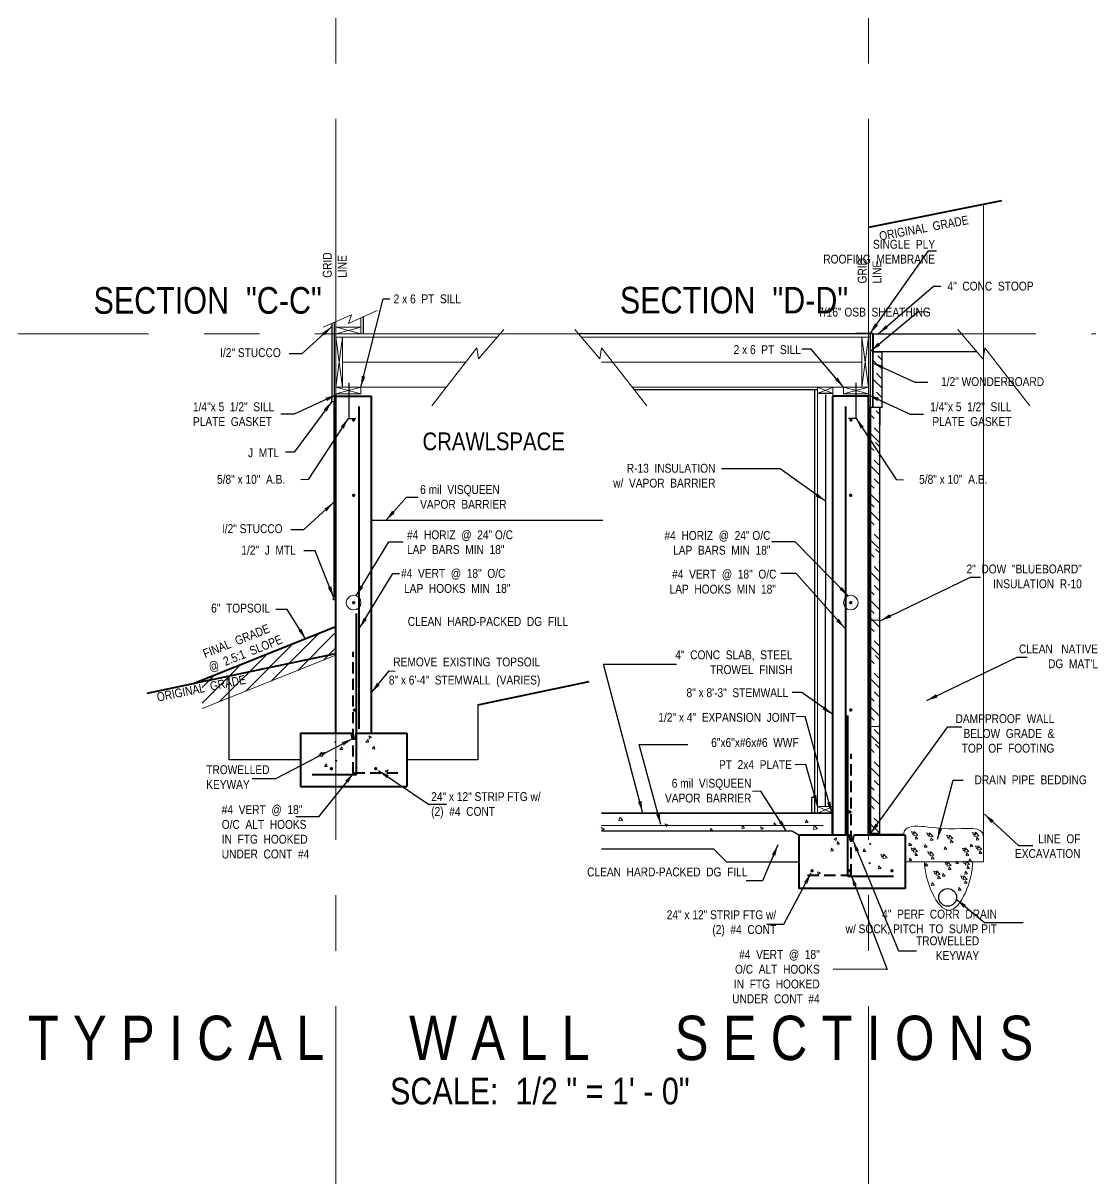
# Model space of a CAD drawing. Header units: inches. Extents: x 2775 to 28360, y 1488 to 9823.
# Drawn here: x 11702.7 to 11943.4, y 1911.3 to 2171.8 of the extents above; entities that cross this region are included whole.
import ezdxf

# ---------------------------------------------------------------- set-up
doc = ezdxf.new("R2010")
doc.units = ezdxf.units.IN
doc.header["$LTSCALE"] = 0.5
doc.header["$MEASUREMENT"] = 0
doc.linetypes.add('CENTER', pattern=[2, 1.25, -0.25, 0.25, -0.25])
doc.linetypes.add('DASHED', pattern=[0.75, 0.5, -0.25])
for name, color, linetype, lineweight in [('CONCRETE', 7, 'CONTINUOUS', 30), ('FOUNDATION', 7, 'CONTINUOUS', 40), ('FOUNDATION TEXT', 7, 'CONTINUOUS', 9), ('LAYOUT', 6, 'CONTINUOUS', 9)]:
    doc.layers.add(name, color=color, linetype=linetype, lineweight=lineweight)
doc.layers.add('FINFRAMING', color=4, linetype='CONTINUOUS')
doc.layers.add('INSULATION', color=30, linetype='CONTINUOUS')
doc.styles.add('ARCHENT', font='technical.ttf', dxfattribs={"height": 2})
doc.linetypes.add('BATTING', pattern='A,0.0001,-0.1,[134,ltypeshp.shx,S=0.1,R=0,X=-0.1,Y=0],-0.2,[134,ltypeshp.shx,S=0.1,R=180,X=0.1,Y=0],-0.1', length=0.4001)
doc.dimstyles.new('ARCHENTLTD', dxfattribs={"dimtxt": 12, "dimasz": 6, "dimexe": 9, "dimexo": 3, "dimgap": 1, "dimtad": 0, "dimdec": 4, "dimzin": 1, "dimdsep": 46, "dimlunit": 4, "dimtxsty": 'ARCHENT', "dimcen": 6, "dimaunit": 1, "dimadec": 5, "dimazin": 0, "dimtfac": 1, "dimtdec": 4, "dimtofl": 0, "dimtmove": 0, "dimatfit": 3, "dimfxl": 1, "dimfrac": 2, "dimtolj": 1, "dimtzin": 0, "dimarcsym": 0})

msp = doc.modelspace()

# ---------------------------------------------------------------- hatches: boundary and pattern name
at = {"layer": 'FOUNDATION', "lineweight": 9, "ltscale": 1.5}
h = msp.add_hatch(dxfattribs=at)
h.set_pattern_fill('ANSI31', color=3, scale=20, style=0)
h.set_pattern_definition([(45, (239.8236, 32.9975), (-1.76776695, 1.76776695), [])])
h.paths.add_polyline_path([(11773.03465, 2029.3321), (11773.03465, 2035.79429), (11743.03465, 2023.79429), (11743.03465, 2017.3321)])

# ---------------------------------------------------------------- linework, layer by layer
at = {"layer": 'CONCRETE', "color": 7, "linetype": 'Continuous', "lineweight": 20}
for p, q in [((11919.18515, 2130.99154), (11919.18515, 1982.7965)), ((11895.78069, 1989.2965), (11895.78069, 2009.2965))]:
    msp.add_line(p, q, dxfattribs=at)
at = {"layer": 'CONCRETE', "color": 7, "lineweight": 9, "ltscale": 0.25}
for p, q in [((11770.32839, 2103.31399), (11776.72552, 2106.06373)), ((11776.05603, 2104.13144), (11782.52774, 2107.10415)), ((11776.72552, 2106.06373), (11776.05603, 2104.13144)), ((11773.21116, 2101.79677), (11778.80693, 2103.31006)), ((11773.32179, 2103.3078), (11778.80693, 2101.79838)), ((11805.33491, 2096.1504), (11811.0111, 2102.79899)), ((11832.69491, 2096.1504), (11827.01871, 2102.79899)), ((11919.04771, 2096.13184), (11913.37152, 2102.78043)), ((11794.78972, 2085.59008), (11804.94343, 2098.69253)), ((11804.94343, 2098.69253), (11805.33491, 2096.1504)), ((11833.08638, 2098.69253), (11832.69491, 2096.1504)), ((11843.24009, 2085.59008), (11833.08638, 2098.69253)), ((11919.43919, 2098.67397), (11919.04771, 2096.13184)), ((11929.5929, 2085.57152), (11919.43919, 2098.67397)), ((11773.21109, 2088.29677), (11778.80686, 2089.81006)), ((11773.21109, 2089.8078), (11778.80686, 2088.29838)), ((11893.21116, 2088.29677), (11887.61539, 2089.81006)), ((11893.21116, 2089.8078), (11887.61539, 2088.29838))]:
    msp.add_line(p, q, dxfattribs=at)
at = {"layer": 'CONCRETE', "color": 7, "lineweight": 20, "ltscale": 0.25}
for p, q in [((11778.80334, 2101.79838), (11778.80686, 2105.39501)), ((11773.21109, 2088.04677), (11773.21109, 2104.55309)), ((11774.68045, 2089.80821), (11774.71131, 2101.0472)), ((11891.7418, 2089.80821), (11891.71095, 2101.0472)), ((11893.21116, 2088.04677), (11893.21116, 2101.04689)), ((11778.80686, 2088.29838), (11778.80686, 2089.80938)), ((11887.61539, 2088.29838), (11887.61539, 2089.80938))]:
    msp.add_line(p, q, dxfattribs=at)
at = {"layer": 'CONCRETE', "color": 7, "lineweight": 30, "ltscale": 0.25}
msp.add_line((11779.43186, 2101.79856), (11779.43186, 2105.68209), dxfattribs=at)
at = {"layer": 'CONCRETE', "color": 7, "linetype": 'Continuous', "lineweight": 30, "ltscale": 0.25}
for p, q in [((11772.27416, 2104.19791), (11772.27416, 2087.18714)), ((11772.71109, 2086.56214), (11772.71109, 2042.2914))]:
    msp.add_line(p, q, dxfattribs=at)
at = {"layer": 'CONCRETE', "color": 7, "linetype": 'Continuous', "ltscale": 1.5}
for p, q in [((11772.77416, 2104.41283), (11772.77416, 2086.56214)), ((11893.64809, 2101.79691), (11893.64809, 2085.2965)), ((11894.14809, 2101.79677), (11894.14809, 2085.2965)), ((11894.27309, 2101.85927), (11894.27309, 2097.73454)), ((11885.23702, 2088.33642), (11881.75861, 2088.33642))]:
    msp.add_line(p, q, dxfattribs=at)
at = {"layer": 'CONCRETE', "color": 7, "linetype": 'Continuous', "lineweight": 20, "ltscale": 0.125}
for p, q in [((11773.32179, 2103.3078), (11778.80693, 2103.30938)), ((11773.21109, 2089.8078), (11798.06367, 2089.81482)), ((11893.21116, 2089.8078), (11839.95993, 2089.82283)), ((11881.75861, 1995.25644), (11881.75861, 2089.81103)), ((11773.21109, 2086.56214), (11772.27416, 2086.56214)), ((11881.75861, 1993.7965), (11881.75861, 1995.25644)), ((11884.9371, 1993.7965), (11884.9371, 1988.7965)), ((11882.9807, 1990.98038), (11833.08638, 1990.98038))]:
    msp.add_line(p, q, dxfattribs=at)
at = {"layer": 'CONCRETE', "lineweight": 9, "ltscale": 1.5}
for p, q in [((11774.71131, 2101.0472), (11773.21109, 2089.8078)), ((11773.21138, 2101.04677), (11774.68045, 2089.80821)), ((11891.71095, 2101.0472), (11893.21116, 2089.8078)), ((11893.21087, 2101.04677), (11891.7418, 2089.80821)), ((11780.69013, 2011.1922), (11780.72028, 2010.58969)), ((11773.0028, 2010.02853), (11772.95294, 2009.6881)), ((11772.95294, 2009.6881), (11773.23544, 2009.77944)), ((11780.72028, 2010.58969), (11781.18759, 2010.87587)), ((11772.99186, 2005.61222), (11773.39691, 2005.68452)), ((11773.39691, 2005.68452), (11773.2595, 2005.35203)), ((11885.97222, 1987.58943), (11885.50491, 1987.87561)), ((11886.00237, 1988.19194), (11885.97222, 1987.58943)), ((11893.73956, 1986.68784), (11893.45706, 1986.77917)), ((11893.6897, 1987.02827), (11893.73956, 1986.68784)), ((11893.70064, 1982.61196), (11893.29559, 1982.68426)), ((11893.29559, 1982.68426), (11893.433, 1982.35177))]:
    msp.add_line(p, q, dxfattribs=at)
at = {"layer": 'CONCRETE', "color": 7, "linetype": 'Continuous', "lineweight": 9, "ltscale": 0.125}
for p, q in [((11773.21116, 2101.79677), (11810.16455, 2101.80741)), ((11773.21138, 2101.04677), (11809.52408, 2101.05723)), ((11893.64809, 2101.04691), (11828.49875, 2101.06541)), ((11881.75861, 2089.81103), (11885.23702, 2088.33642)), ((11885.23702, 2089.81005), (11881.75861, 2088.33642)), ((11773.21109, 2088.29677), (11778.80686, 2088.29856)), ((11893.21116, 2088.29677), (11887.61539, 2088.29856))]:
    msp.add_line(p, q, dxfattribs=at)
at = {"layer": 'CONCRETE', "color": 7, "linetype": 'Continuous', "lineweight": 30, "ltscale": 0.125}
for p, q in [((11894.14809, 2101.79677), (11827.85828, 2101.81559)), ((11776.077, 2090.75541), (11776.077, 2082.75541)), ((11890.34525, 2090.75541), (11890.34525, 2082.75541)), ((11772.27416, 2086.56214), (11772.27416, 2087.06214)), ((11881.75861, 2089.18603), (11840.44438, 2089.1977)), ((11776.077, 2082.75541), (11777.71866, 2082.75541)), ((11890.34525, 2082.75541), (11888.7036, 2082.75541)), ((11772.6715, 2041.84493), (11772.6715, 2042.34493)), ((11773.1715, 2043.34493), (11773.1715, 2041.84493)), ((11773.1715, 2041.84493), (11772.6715, 2041.84493)), ((11881.13361, 1997.29644), (11880.40442, 1997.29644)), ((11880.40442, 1997.29644), (11880.40442, 1993.7965)), ((11885.21116, 1993.7965), (11833.08638, 1993.7965))]:
    msp.add_line(p, q, dxfattribs=at)
at = {"layer": 'CONCRETE', "lineweight": 30, "ltscale": 1.5}
for p, q in [((11894.27309, 2101.85927), (11890.27309, 2101.85927)), ((11894.27309, 2101.79677), (11914.21109, 2101.79704)), ((11894.27309, 2097.79704), (11917.62607, 2097.79704)), ((11781.21109, 2059.79677), (11833.33588, 2059.79677)), ((11749.14427, 2005.79676), (11749.14427, 2024.70771)), ((11805.21109, 2018.16558), (11805.21109, 2005.79676)), ((11765.17768, 2005.79676), (11749.14427, 2005.79676)), ((11805.21109, 2005.79676), (11789.17768, 2005.79676)), ((11885.21116, 1993.7965), (11833.08638, 1993.7965)), ((11861.21116, 1982.7965), (11858.21038, 1985.79728)), ((11861.21116, 1982.7965), (11877.51482, 1982.7965))]:
    msp.add_line(p, q, dxfattribs=at)
at = {"layer": 'CONCRETE', "lineweight": 20, "ltscale": 1.5}
for p, q in [((11894.21059, 2085.234), (11894.21059, 2101.79677)), ((11894.27309, 2097.73454), (11896.34319, 2097.73454)), ((11896.28069, 2097.67204), (11894.27309, 2097.67204)), ((11894.27309, 2085.2965), (11894.27309, 2097.67204)), ((11896.34319, 2097.73454), (11896.34319, 2085.234)), ((11885.21116, 2087.79677), (11885.21173, 2089.81006)), ((11893.53069, 2085.234), (11894.21059, 2085.234)), ((11893.78069, 2085.1715), (11895.78069, 2085.1715)), ((11896.34319, 2085.234), (11895.84319, 2085.234)), ((11895.84319, 2085.234), (11895.84319, 2081.234)), ((11885.21116, 1993.7965), (11881.75861, 1995.2965)), ((11881.75861, 1995.2965), (11885.21116, 1995.2965)), ((11885.21116, 1995.2965), (11881.75861, 1993.7965)), ((11901.51482, 1982.7965), (11919.18515, 1982.7965))]:
    msp.add_line(p, q, dxfattribs=at)
at = {"layer": 'CONCRETE', "color": 7, "linetype": 'Continuous', "ltscale": 0.25}
for p, q in [((11896.28069, 2085.2965), (11896.28069, 2097.67204)), ((11895.0246, 2095.03787), (11894.28062, 2095.78185)), ((11896.28062, 2095.90317), (11895.32999, 2096.8538)), ((11896.08526, 2091.85589), (11895.0246, 2092.91655)), ((11896.28062, 2093.78185), (11896.08526, 2093.97721)), ((11896.28062, 2089.53921), (11894.28062, 2091.53921)), ((11896.08526, 2087.61324), (11895.0246, 2088.6739)), ((11895.78069, 2083.61795), (11894.94142, 2084.45722)), ((11895.78069, 1989.2965), (11895.78069, 2085.1715)), ((11894.5246, 2082.75263), (11893.78062, 2083.49662)), ((11894.52468, 2082.75264), (11893.78069, 2083.49663)), ((11895.78062, 2081.49662), (11895.58526, 2081.69197)), ((11895.78062, 2077.25398), (11893.78062, 2079.25398)), ((11895.58526, 2079.57065), (11894.5246, 2080.63131)), ((11894.5246, 2075.48056), (11893.78062, 2076.22454)), ((11895.78062, 2076.34586), (11894.82999, 2077.29649)), ((11895.78062, 2074.22454), (11895.58526, 2074.4199)), ((11895.78062, 2069.9819), (11893.78062, 2071.9819)), ((11895.58526, 2072.29858), (11894.5246, 2073.35924)), ((11895.58526, 2068.05594), (11894.5246, 2069.1166)), ((11894.5246, 2066.99528), (11893.78062, 2067.73926)), ((11895.78062, 2065.73926), (11895.58526, 2065.93462)), ((11895.78062, 2063.61794), (11893.78062, 2065.61794)), ((11894.5246, 2062.75263), (11893.78062, 2063.49662)), ((11895.78062, 2059.61794), (11893.78062, 2061.61794)), ((11895.78062, 2061.49662), (11895.58526, 2061.69197)), ((11894.5246, 2058.75263), (11893.78062, 2059.49662)), ((11895.58526, 2055.57065), (11894.5246, 2056.63131)), ((11895.78062, 2057.49662), (11895.58526, 2057.69197)), ((11895.78062, 2053.25398), (11893.78062, 2055.25398)), ((11895.78062, 2052.34586), (11894.82999, 2053.29649)), ((11894.5246, 2051.48056), (11893.78062, 2052.22454)), ((11895.78062, 2050.22454), (11895.58526, 2050.4199)), ((11895.78062, 2045.9819), (11893.78062, 2047.9819)), ((11895.58526, 2048.29858), (11894.5246, 2049.35924)), ((11895.58526, 2044.05594), (11894.5246, 2045.1166)), ((11894.5246, 2042.99528), (11893.78062, 2043.73926)), ((11895.78062, 2039.61794), (11893.78062, 2041.61794)), ((11895.78062, 2041.73926), (11895.58526, 2041.93462)), ((11894.5246, 2038.75263), (11893.78062, 2039.49662)), ((11895.78062, 2035.61794), (11893.78062, 2037.61794)), ((11895.78062, 2037.49662), (11895.58526, 2037.69197)), ((11894.5246, 2034.75263), (11893.78062, 2035.49662)), ((11895.58526, 2031.57065), (11894.5246, 2032.63131)), ((11895.78062, 2033.49662), (11895.58526, 2033.69197)), ((11895.78062, 2029.25398), (11893.78062, 2031.25398)), ((11895.78062, 2028.34586), (11894.82999, 2029.29649)), ((11894.5246, 2027.48056), (11893.78062, 2028.22454)), ((11895.58526, 2024.29858), (11894.5246, 2025.35924)), ((11895.78062, 2026.22454), (11895.58526, 2026.4199)), ((11895.78062, 2021.9819), (11893.78062, 2023.9819)), ((11894.5246, 2018.99528), (11893.78062, 2019.73926)), ((11895.58526, 2020.05594), (11894.5246, 2021.1166)), ((11895.78062, 2015.61794), (11893.78062, 2017.61794)), ((11895.78062, 2017.73926), (11895.58526, 2017.93462)), ((11894.5246, 2014.75263), (11893.78062, 2015.49662)), ((11895.78062, 2013.49662), (11895.58526, 2013.69197)), ((11895.78062, 2009.25398), (11893.78062, 2011.25398)), ((11895.58526, 2011.57065), (11894.5246, 2012.63131)), ((11895.78062, 2008.34586), (11894.82999, 2009.29649)), ((11894.5246, 2007.48056), (11893.78062, 2008.22454)), ((11895.78062, 2006.22454), (11895.58526, 2006.4199)), ((11895.78062, 2001.9819), (11893.78062, 2003.9819)), ((11895.78069, 2001.98191), (11893.78069, 2003.98191)), ((11895.58526, 2004.29858), (11894.5246, 2005.35924)), ((11895.58526, 2000.05594), (11894.5246, 2001.1166)), ((11895.58534, 2000.05594), (11894.52468, 2001.1166)), ((11894.5246, 1998.99528), (11893.78062, 1999.73926)), ((11894.52468, 1998.99528), (11893.78069, 1999.73927)), ((11895.78062, 1995.61794), (11893.78062, 1997.61794)), ((11894.5246, 1994.75263), (11893.78062, 1995.49662)), ((11895.78069, 1995.61795), (11893.78069, 1997.61795)), ((11894.52468, 1994.75264), (11893.78069, 1995.49663)), ((11895.78062, 1997.73926), (11895.58526, 1997.93462)), ((11895.78069, 1997.73927), (11895.58534, 1997.93462)), ((11895.78062, 1993.49662), (11895.58526, 1993.69197)), ((11895.78069, 1993.49663), (11895.58534, 1993.69198)), ((11895.78062, 1989.25398), (11893.78062, 1991.25398)), ((11895.78069, 1989.25399), (11893.78069, 1991.25399)), ((11895.58526, 1991.57065), (11894.5246, 1992.63131)), ((11895.58534, 1991.57066), (11894.52468, 1992.63132))]:
    msp.add_line(p, q, dxfattribs=at)
at = {"layer": 'CONCRETE', "color": 7, "linetype": 'Continuous', "lineweight": 30}
for p, q in [((11881.13361, 1993.7965), (11881.13361, 2089.18621)), ((11833.08638, 1989.7965), (11875.86318, 1989.7965)), ((11833.08638, 1985.76499), (11858.25822, 1985.74944))]:
    msp.add_line(p, q, dxfattribs=at)
at = {"layer": 'CONCRETE', "color": 7, "linetype": 'Continuous', "lineweight": 40, "ltscale": 0.15}
for p, q in [((11778.3775, 2085.41617), (11778.3775, 2012.78701)), ((11888.04475, 2085.46468), (11888.04475, 1988.7965))]:
    msp.add_line(p, q, dxfattribs=at)
at = {"layer": 'CONCRETE', "color": 7, "linetype": 'Continuous', "lineweight": 20, "ltscale": 0.25}
for p, q in [((11893.21116, 2085.2965), (11893.64809, 2085.2965)), ((11893.64809, 2085.2965), (11894.14809, 2085.2965)), ((11893.78069, 2085.1715), (11893.78069, 1989.2965)), ((11894.27309, 2085.2965), (11896.28069, 2085.2965)), ((11893.78062, 2037.29649), (11895.78062, 2037.29649)), ((11893.78062, 2013.29649), (11895.78062, 2013.29649)), ((11893.78069, 1989.2965), (11895.78069, 1989.2965))]:
    msp.add_line(p, q, dxfattribs=at)
at = {"layer": 'CONCRETE', "linetype": 'Continuous', "lineweight": 25, "ltscale": 0.25}
msp.add_line((11893.53069, 2085.234), (11893.53069, 1989.2965), dxfattribs=at)
at = {"layer": 'CONCRETE', "color": 7, "linetype": 'Continuous', "lineweight": 40, "ltscale": 1.5}
for p, q in [((11777.85411, 2002.46472), (11777.85411, 2038.79956)), ((11888.56815, 1979.46446), (11888.56815, 2015.79929)), ((11767.85411, 2002.46999), (11777.85411, 2002.46999)), ((11898.83839, 1979.46972), (11888.56815, 1979.46446))]:
    msp.add_line(p, q, dxfattribs=at)
at = {"layer": 'CONCRETE', "color": 7, "linetype": 'DASHED', "lineweight": 40, "ltscale": 10}
for p, q in [((11777.07546, 2002.79149), (11777.07546, 2030.16925)), ((11889.3468, 1979.79123), (11889.3468, 2007.16899)), ((11787.17768, 2002.79676), (11777.17768, 2002.79676)), ((11879.51482, 1979.7965), (11889.3468, 1979.7965))]:
    msp.add_line(p, q, dxfattribs=at)
at = {"layer": 'CONCRETE', "color": 7, "linetype": 'Continuous', "lineweight": 9, "ltscale": 3}
for p, q in [((11780.69715, 2011.2015), (11781.19457, 2010.86598)), ((11773.74579, 2009.04564), (11773.74579, 2009.04564)), ((11773.98899, 2009.70352), (11773.98899, 2009.70352)), ((11774.04891, 2008.15014), (11774.531, 2008.72467)), ((11774.64649, 2008.09783), (11774.53087, 2008.72465)), ((11774.56049, 2009.50387), (11774.56049, 2009.50387)), ((11779.9572, 2009.809), (11780.43929, 2010.38353)), ((11779.9572, 2009.809), (11780.55492, 2009.75671)), ((11780.55479, 2009.75668), (11780.43916, 2010.38351)), ((11780.78026, 2010.01679), (11780.78026, 2010.01679)), ((11780.8512, 2010.33206), (11780.8512, 2010.33206)), ((11781.34472, 2008.28708), (11781.82681, 2008.86161)), ((11781.9423, 2008.23476), (11781.82667, 2008.86159)), ((11781.90532, 2009.27528), (11781.90532, 2009.27528)), ((11769.26761, 2006.71677), (11770.0465, 2007.52853)), ((11769.26761, 2006.71677), (11770.15698, 2006.57884)), ((11769.97358, 2007.22783), (11770.67376, 2007.4966)), ((11769.97358, 2007.22783), (11770.471, 2006.89231)), ((11770.15684, 2006.57884), (11770.04636, 2007.52854)), ((11770.05669, 2006.04312), (11770.05669, 2006.04312)), ((11770.47087, 2006.89229), (11770.67363, 2007.49658)), ((11774.04891, 2008.15014), (11774.64663, 2008.09785)), ((11780.30012, 2008.14272), (11780.30012, 2008.14272)), ((11781.34472, 2008.28708), (11781.94243, 2008.23479)), ((11770.62115, 2004.31341), (11771.10324, 2004.88794)), ((11770.62115, 2004.31341), (11771.21886, 2004.26112)), ((11771.21873, 2004.26109), (11771.1031, 2004.88792)), ((11771.18175, 2005.30161), (11771.18175, 2005.30161)), ((11784.27599, 2003.29336), (11784.97618, 2003.56214)), ((11784.27599, 2003.29336), (11784.77341, 2002.95785)), ((11784.77328, 2002.95783), (11784.97604, 2003.56212)), ((11833.75547, 1990.27086), (11833.05528, 1990.53963)), ((11833.25816, 1989.93521), (11833.05539, 1990.5395)), ((11833.15374, 1990.63774), (11833.15374, 1990.63774)), ((11833.75547, 1990.27086), (11833.25805, 1989.93534)), ((11837.8874, 1992.14841), (11836.99803, 1992.01048)), ((11836.99814, 1992.01039), (11837.0892, 1992.79312)), ((11837.8874, 1992.14841), (11837.2688, 1992.79312)), ((11848.12676, 1991.07173), (11847.42658, 1991.34051)), ((11847.62945, 1990.7361), (11847.42669, 1991.34039)), ((11848.12676, 1991.07173), (11847.62934, 1990.73622)), ((11857.56743, 1989.7965), (11857.66593, 1990.33051)), ((11858.11395, 1989.7965), (11857.66582, 1990.33055)), ((11865.32052, 1990.38354), (11864.7228, 1990.33125)), ((11864.72291, 1990.33121), (11864.83853, 1990.95803)), ((11865.32052, 1990.38354), (11864.83843, 1990.95808)), ((11865.63091, 1991.26769), (11865.63091, 1991.26769)), ((11869.58609, 1990.42975), (11868.8859, 1990.69853)), ((11869.08877, 1990.0942), (11868.88601, 1990.69849)), ((11869.58609, 1990.42975), (11869.08866, 1990.09424)), ((11869.152, 1990.93782), (11869.152, 1990.93782)), ((11869.67038, 1991.30934), (11869.67038, 1991.30934)), ((11870.96913, 1991.49324), (11870.96913, 1991.49324)), ((11872.49312, 1991.01106), (11871.8954, 1990.95877)), ((11871.89551, 1990.95873), (11872.01113, 1991.58556)), ((11872.49312, 1991.01106), (11872.01103, 1991.5856)), ((11872.6309, 1991.44603), (11872.6309, 1991.44603)), ((11879.66572, 1991.63859), (11879.068, 1991.58629)), ((11879.06811, 1991.58626), (11879.18374, 1992.21309)), ((11879.66572, 1991.63859), (11879.18363, 1992.21312)), ((11879.5371, 1990.60109), (11879.5371, 1990.60109)), ((11881.73185, 1990.22132), (11880.84248, 1990.08339)), ((11880.8426, 1990.08338), (11880.95308, 1991.03308)), ((11881.73185, 1990.22132), (11880.95297, 1991.03308)), ((11881.64558, 1991.94434), (11881.64558, 1991.94434)), ((11868.86066, 1990.14999), (11868.86066, 1990.14999)), ((11885.99535, 1988.20123), (11885.49793, 1987.86572)), ((11903.62824, 1989.36488), (11902.92806, 1989.63366)), ((11903.13095, 1989.02934), (11902.92819, 1989.63363)), ((11903.62824, 1989.36488), (11903.13082, 1989.02936)), ((11904.33421, 1988.85382), (11903.44484, 1988.71589)), ((11903.44498, 1988.71589), (11903.55546, 1989.66559)), ((11904.33421, 1988.85382), (11903.55532, 1989.66559)), ((11904.36819, 1987.97239), (11903.77047, 1987.92009)), ((11903.7706, 1987.92007), (11903.88623, 1988.5469)), ((11904.36819, 1987.97239), (11903.8861, 1988.54692)), ((11907.08439, 1989.0601), (11906.38421, 1989.32888)), ((11906.5871, 1988.72456), (11906.38434, 1989.32885)), ((11907.08439, 1989.0601), (11906.58697, 1988.72459)), ((11907.79036, 1988.54904), (11906.90099, 1988.41111)), ((11906.90113, 1988.41111), (11907.01161, 1989.36081)), ((11907.79036, 1988.54904), (11907.01147, 1989.36081)), ((11907.82434, 1987.66761), (11907.22662, 1987.61531)), ((11907.22675, 1987.61529), (11907.34238, 1988.24212)), ((11907.82434, 1987.66761), (11907.34225, 1988.24214)), ((11911.55715, 1988.55212), (11910.85696, 1988.82089)), ((11911.05986, 1988.21658), (11910.8571, 1988.82087)), ((11911.55715, 1988.55212), (11911.05972, 1988.2166)), ((11912.26311, 1988.04106), (11911.37374, 1987.90312)), ((11911.37388, 1987.90313), (11911.48436, 1988.85283)), ((11912.26311, 1988.04106), (11911.48423, 1988.85282)), ((11911.69951, 1987.1073), (11911.81513, 1987.73413)), ((11912.29709, 1987.15962), (11911.815, 1987.73415)), ((11917.40216, 1989.16167), (11916.70198, 1989.43045)), ((11916.90488, 1988.82613), (11916.70211, 1989.43042)), ((11917.40216, 1989.16167), (11916.90474, 1988.82616)), ((11918.10813, 1988.65061), (11917.21876, 1988.51268)), ((11917.2189, 1988.51268), (11917.32938, 1989.46238)), ((11918.10813, 1988.65061), (11917.32924, 1989.46238)), ((11918.14211, 1987.76918), (11917.54439, 1987.71688)), ((11917.54452, 1987.71686), (11917.66015, 1988.34369)), ((11918.14211, 1987.76918), (11917.66002, 1988.34371)), ((11885.34778, 1985.28682), (11884.75007, 1985.23452)), ((11884.7502, 1985.2345), (11884.86583, 1985.86133)), ((11884.78718, 1986.27502), (11884.78718, 1986.27502)), ((11885.34778, 1985.28682), (11884.86569, 1985.86135)), ((11885.8413, 1987.3318), (11885.8413, 1987.3318)), ((11885.91224, 1987.01652), (11885.91224, 1987.01652)), ((11886.7353, 1986.80874), (11886.13758, 1986.75645)), ((11886.13771, 1986.75642), (11886.25334, 1987.38325)), ((11886.7353, 1986.80874), (11886.25321, 1987.38327)), ((11886.39238, 1985.14246), (11886.39238, 1985.14246)), ((11891.7306, 1985.36801), (11891.7306, 1985.36801)), ((11891.7441, 1986.01547), (11891.7441, 1986.01547)), ((11892.64359, 1985.14988), (11892.04587, 1985.09758)), ((11892.04601, 1985.09756), (11892.16163, 1985.72439)), ((11892.13201, 1986.50361), (11892.13201, 1986.50361)), ((11892.64359, 1985.14988), (11892.1615, 1985.72441)), ((11892.70351, 1986.70325), (11892.70351, 1986.70325)), ((11892.94671, 1986.04538), (11892.94671, 1986.04538)), ((11902.98067, 1986.45046), (11902.49858, 1987.025)), ((11903.57738, 1985.65656), (11902.8772, 1985.92534)), ((11903.08009, 1985.32102), (11902.87733, 1985.92531)), ((11903.57738, 1985.65656), (11903.07996, 1985.32105)), ((11904.28334, 1985.1455), (11903.39398, 1985.00757)), ((11903.39412, 1985.00757), (11903.5046, 1985.95727)), ((11904.28334, 1985.1455), (11903.50446, 1985.95727)), ((11906.43682, 1986.14569), (11905.83911, 1986.09339)), ((11905.83924, 1986.09337), (11905.95487, 1986.7202)), ((11906.43682, 1986.14569), (11905.95473, 1986.72022)), ((11907.28771, 1984.8438), (11906.58753, 1985.11257)), ((11906.79042, 1984.50826), (11906.58766, 1985.11255)), ((11907.10445, 1984.19481), (11907.21493, 1985.14451)), ((11907.99368, 1984.33274), (11907.21479, 1985.1445)), ((11910.90958, 1985.6377), (11910.31186, 1985.58541)), ((11910.312, 1985.58538), (11910.42762, 1986.21221)), ((11910.90958, 1985.6377), (11910.42749, 1986.21223)), ((11912.29709, 1987.15962), (11911.69938, 1987.10733)), ((11915.12519, 1985.63769), (11914.425, 1985.90647)), ((11914.6279, 1985.30215), (11914.42514, 1985.90645)), ((11915.12519, 1985.63769), (11914.62777, 1985.30218)), ((11915.83115, 1985.12664), (11914.94179, 1984.9887)), ((11914.94192, 1984.9887), (11915.05241, 1985.9384)), ((11915.83115, 1985.12664), (11915.05227, 1985.9384)), ((11916.7546, 1986.24725), (11916.15688, 1986.19496)), ((11916.15702, 1986.19494), (11916.27264, 1986.82176)), ((11916.7546, 1986.24725), (11916.27251, 1986.82179)), ((11918.06293, 1986.11375), (11917.36274, 1986.38252)), ((11917.56564, 1985.77821), (11917.36288, 1986.3825)), ((11918.06293, 1986.11375), (11917.5655, 1985.77823)), ((11918.76889, 1985.60269), (11917.87952, 1985.46476)), ((11917.87966, 1985.46476), (11917.99014, 1986.41446)), ((11918.76889, 1985.60269), (11917.99001, 1986.41445)), ((11918.20529, 1984.66894), (11918.32091, 1985.29576)), ((11918.80287, 1984.72125), (11918.32078, 1985.29579)), ((11896.71892, 1984.22756), (11896.01874, 1984.49634)), ((11896.22163, 1983.89202), (11896.01887, 1984.49632)), ((11896.71892, 1984.22756), (11896.2215, 1983.89205)), ((11897.42489, 1983.71651), (11896.53552, 1983.57857)), ((11896.53566, 1983.57858), (11896.64614, 1984.52827)), ((11896.63581, 1983.04285), (11896.63581, 1983.04285)), ((11897.42489, 1983.71651), (11896.646, 1984.52827)), ((11903.00308, 1983.09356), (11902.40536, 1983.04126)), ((11902.40549, 1983.04124), (11902.52112, 1983.66806)), ((11903.00308, 1983.09356), (11902.52099, 1983.66809)), ((11904.31733, 1984.26407), (11903.71961, 1984.21177)), ((11903.71974, 1984.21175), (11903.83537, 1984.83858)), ((11904.31733, 1984.26407), (11903.83524, 1984.8386)), ((11906.04256, 1981.87706), (11906.15819, 1982.50389)), ((11906.64015, 1981.92938), (11906.15805, 1982.50391)), ((11907.28771, 1984.8438), (11906.79029, 1984.50828)), ((11907.99368, 1984.33274), (11907.10431, 1984.19481)), ((11908.02766, 1983.4513), (11907.42994, 1983.39901)), ((11907.43007, 1983.39899), (11907.5457, 1984.02581)), ((11908.02766, 1983.4513), (11907.54557, 1984.02584)), ((11911.13028, 1982.50765), (11910.4301, 1982.77643)), ((11910.63299, 1982.17211), (11910.43023, 1982.7764)), ((11911.13028, 1982.50765), (11910.63286, 1982.17214)), ((11910.94702, 1981.85866), (11911.0575, 1982.80836)), ((11911.83625, 1981.99659), (11911.05736, 1982.80836)), ((11912.94934, 1982.34274), (11913.06496, 1982.96957)), ((11913.54692, 1982.39506), (11913.06483, 1982.96959)), ((11915.29704, 1982.68597), (11914.59685, 1982.95475)), ((11914.79975, 1982.35043), (11914.59699, 1982.95472)), ((11915.29704, 1982.68597), (11914.79961, 1982.35045)), ((11915.11377, 1982.03698), (11915.22425, 1982.98668)), ((11916.003, 1982.17491), (11915.22412, 1982.98668)), ((11915.86514, 1984.2452), (11915.26742, 1984.1929)), ((11915.26755, 1984.19288), (11915.38317, 1984.81971)), ((11915.86514, 1984.2452), (11915.38305, 1984.81973)), ((11916.48466, 1982.87111), (11915.88694, 1982.81882)), ((11915.88708, 1982.8188), (11916.0027, 1983.44562)), ((11916.48466, 1982.87111), (11916.00257, 1983.44565)), ((11918.80287, 1984.72125), (11918.20516, 1984.66896)), ((11882.41651, 1980.2931), (11881.71632, 1980.56188)), ((11881.91922, 1979.95757), (11881.71646, 1980.56186)), ((11882.41651, 1980.2931), (11881.91909, 1979.95759)), ((11896.07135, 1981.31315), (11895.47364, 1981.26085)), ((11895.47377, 1981.26083), (11895.5894, 1981.88766)), ((11895.51075, 1982.30135), (11895.51075, 1982.30135)), ((11896.07135, 1981.31315), (11895.58926, 1981.88768)), ((11906.64015, 1981.92938), (11906.04243, 1981.87709)), ((11908.69908, 1980.45643), (11907.9989, 1980.72521)), ((11908.20179, 1980.12089), (11907.99903, 1980.72519)), ((11908.69908, 1980.45643), (11908.20166, 1980.12092)), ((11909.40504, 1979.94538), (11908.51568, 1979.80744)), ((11908.51582, 1979.80745), (11908.6263, 1980.75714)), ((11909.40504, 1979.94538), (11908.62616, 1980.75714)), ((11909.88513, 1979.54092), (11910.00076, 1980.16774)), ((11910.48272, 1979.59323), (11910.00062, 1980.16777)), ((11911.83625, 1981.99659), (11910.94688, 1981.85866)), ((11911.87023, 1981.11516), (11911.27251, 1981.06286)), ((11911.27264, 1981.06284), (11911.38827, 1981.68967)), ((11911.87023, 1981.11516), (11911.38814, 1981.68969)), ((11913.54692, 1982.39506), (11912.9492, 1982.34277)), ((11915.58017, 1980.09977), (11914.98246, 1980.04748)), ((11914.98259, 1980.04745), (11915.09822, 1980.67428)), ((11915.58017, 1980.09977), (11915.09808, 1980.6743)), ((11916.003, 1982.17491), (11915.11363, 1982.03698)), ((11916.03698, 1981.29348), (11915.43927, 1981.24118)), ((11915.4394, 1981.24116), (11915.55502, 1981.86799)), ((11916.03698, 1981.29348), (11915.55489, 1981.86801)), ((11908.05151, 1977.54202), (11907.4538, 1977.48972)), ((11907.45393, 1977.4897), (11907.56956, 1978.11653)), ((11908.05151, 1977.54202), (11907.56942, 1978.11655)), ((11909.43903, 1979.06394), (11908.84131, 1979.01165)), ((11908.84144, 1979.01162), (11908.95707, 1979.63845)), ((11909.43903, 1979.06394), (11908.95694, 1979.63847)), ((11910.48272, 1979.59323), (11909.885, 1979.54094)), ((11914.76137, 1979.3677), (11914.06118, 1979.63648)), ((11914.26408, 1979.03216), (11914.06132, 1979.63645)), ((11914.76137, 1979.3677), (11914.26395, 1979.03219)), ((11915.46733, 1978.85664), (11914.57796, 1978.71871)), ((11914.5781, 1978.71871), (11914.68858, 1979.66841)), ((11915.46733, 1978.85664), (11914.68845, 1979.66841)), ((11915.50132, 1977.97521), (11914.9036, 1977.92291)), ((11914.90373, 1977.92289), (11915.01935, 1978.54972)), ((11915.50132, 1977.97521), (11915.01922, 1978.54974)), ((11914.1138, 1976.45329), (11913.51608, 1976.40099)), ((11913.51622, 1976.40097), (11913.63185, 1977.0278)), ((11914.1138, 1976.45329), (11913.63171, 1977.02782))]:
    msp.add_line(p, q, dxfattribs=at)
at = {"layer": 'CONCRETE', "color": 7, "linetype": 'Continuous', "ltscale": 3}
for p, q in [((11774.9484, 2009.01574), (11774.9484, 2009.01574)), ((11775.36127, 2008.98237), (11775.36127, 2008.98237)), ((11777.06388, 2009.83345), (11777.06388, 2009.83345)), ((11778.31061, 2009.05963), (11778.31061, 2009.05963)), ((11778.79685, 2009.68582), (11778.79685, 2009.68582)), ((11779.04005, 2010.3437), (11779.04005, 2010.3437)), ((11774.9619, 2008.36827), (11774.9619, 2008.36827)), ((11775.58981, 2008.44383), (11775.58981, 2008.44383)), ((11777.34455, 2006.82007), (11777.34455, 2006.82007)), ((11778.67526, 2006.35689), (11778.67526, 2006.35689)), ((11783.17641, 2007.82112), (11783.17641, 2007.82112)), ((11779.27462, 2005.33116), (11779.27462, 2005.33116)), ((11879.12753, 1993.2223), (11879.12753, 1993.2223)), ((11832.1724, 1991.17058), (11832.1724, 1991.17058)), ((11835.04839, 1991.69741), (11835.04839, 1991.69741)), ((11835.18546, 1990.75438), (11835.18546, 1990.75438)), ((11837.22347, 1990.53039), (11837.22347, 1990.53039)), ((11838.49196, 1990.86329), (11838.49196, 1990.86329)), ((11838.97278, 1990.25577), (11838.97278, 1990.25577)), ((11840.88026, 1990.69636), (11840.88026, 1990.69636)), ((11843.83019, 1991.08884), (11843.83019, 1991.08884)), ((11847.43011, 1992.40546), (11847.43011, 1992.40546)), ((11848.9483, 1992.54025), (11848.9483, 1992.54025)), ((11849.16841, 1991.31439), (11849.16841, 1991.31439)), ((11851.4517, 1992.21067), (11851.4517, 1992.21067)), ((11852.48117, 1991.76527), (11852.48117, 1991.76527)), ((11854.50664, 1991.53994), (11854.50664, 1991.53994)), ((11857.61554, 1991.06117), (11857.61554, 1991.06117)), ((11857.76721, 1991.37922), (11857.76721, 1991.37922)), ((11857.76823, 1990.83132), (11857.76823, 1990.83132)), ((11860.29269, 1991.04214), (11860.29269, 1991.04214)), ((11862.8365, 1991.76928), (11862.8365, 1991.76928)), ((11872.93932, 1990.43921), (11872.93932, 1990.43921)), ((11873.02593, 1992.06621), (11873.02593, 1992.06621)), ((11873.02605, 1992.04872), (11873.02605, 1992.04872)), ((11874.19888, 1990.37554), (11874.19888, 1990.37554)), ((11875.50224, 1990.30829), (11875.50224, 1990.30829)), ((11876.30736, 1991.71879), (11876.30736, 1991.71879)), ((11878.077, 1991.42602), (11878.077, 1991.42602)), ((11841.47618, 1989.92619), (11841.47618, 1989.92619)), ((11842.35784, 1989.82628), (11842.35784, 1989.82628)), ((11862.81929, 1990.19114), (11862.81929, 1990.19114)), ((11863.52243, 1989.92444), (11863.52243, 1989.92444)), ((11873.66841, 1990.04149), (11873.66841, 1990.04149)), ((11875.44272, 1990.10964), (11875.44272, 1990.10964)), ((11887.65245, 1987.34344), (11887.65245, 1987.34344)), ((11887.89565, 1986.68556), (11887.89565, 1986.68556)), ((11888.38189, 1986.05937), (11888.38189, 1986.05937)), ((11889.62862, 1986.83319), (11889.62862, 1986.83319)), ((11891.10269, 1985.44357), (11891.10269, 1985.44357)), ((11891.33123, 1985.98211), (11891.33123, 1985.98211)), ((11902.98067, 1986.45046), (11902.38296, 1986.39817)), ((11902.38309, 1986.39815), (11902.49872, 1987.02497)), ((11883.51609, 1984.82086), (11883.51609, 1984.82086)), ((11888.01724, 1983.35662), (11888.01724, 1983.35662)), ((11889.34795, 1983.81981), (11889.34795, 1983.81981)), ((11887.41788, 1982.3309), (11887.41788, 1982.3309))]:
    msp.add_line(p, q, dxfattribs=at)
at = {"layer": 'CONCRETE', "color": 12, "linetype": 'Continuous'}
msp.add_line((11833.08638, 1993.7965), (11885.24039, 1993.7965), dxfattribs=at)
at = {"layer": 'CONCRETE', "color": 7, "linetype": 'Continuous'}
msp.add_line((11833.08638, 1989.79302), (11875.86797, 1989.79302), dxfattribs=at)
at = {"layer": 'CONCRETE', "ltscale": 0.25}
msp.add_line((11877.51482, 1988.7965), (11875.86211, 1989.79728), dxfattribs=at)
at = {"layer": 'CONCRETE', "lineweight": 25}
msp.add_line((11893.78069, 1989.0465), (11901.24039, 1989.0465), dxfattribs=at)
at = {"layer": 'CONCRETE', "linetype": 'Continuous', "lineweight": 25, "ltscale": 0.5}
msp.add_line((11901.49039, 1988.7965), (11901.49039, 1988.0465), dxfattribs=at)
at = {"layer": 'CONCRETE', "color": 1, "linetype": 'Continuous', "ltscale": 1.5, "const_width": 0.375}
for points in [[(11777.3458, 2082.41427, -1), (11776.9708, 2082.41427, -1)], [(11889.07645, 2082.41427, 1), (11889.45145, 2082.41427, 1)], [(11777.37503, 2065.41427, -1), (11777.00003, 2065.41427, -1)], [(11889.04722, 2065.41427, 1), (11889.42222, 2065.41427, 1)], [(11777.37471, 2041.22677, -1), (11776.99971, 2041.22677, -1)], [(11889.04754, 2041.22677, 1), (11889.42254, 2041.22677, 1)], [(11777.56087, 2017.01686, -1), (11777.18587, 2017.01686, -1)], [(11889.04754, 2017.03927, 1), (11889.42254, 2017.03927, 1)], [(11888.86019, 1994.04657, 1), (11889.23519, 1994.04657, 1)]]:
    msp.add_lwpolyline(points, format="xyb", close=True, dxfattribs=at)
at = {"layer": 'CONCRETE', "color": 7, "linetype": 'Continuous', "ltscale": 1.5, "const_width": 0.375}
for points in [[(11771.99018, 2003.79676, 1), (11772.36518, 2003.79676, 1)], [(11782.36518, 2003.79676, -1), (11781.99018, 2003.79676, -1)], [(11880.32732, 1980.7965, 1), (11880.70232, 1980.7965, 1)], [(11889.14572, 1980.7965, -1), (11888.77072, 1980.7965, -1)], [(11898.70232, 1980.7965, -1), (11898.32732, 1980.7965, -1)]]:
    msp.add_lwpolyline(points, format="xyb", close=True, dxfattribs=at)
at = {"layer": 'CONCRETE', "color": 7, "linetype": 'Continuous', "ltscale": 0.25}
msp.add_circle((11911.08001, 1974.79547), 2, dxfattribs=at)
at = {"layer": 'CONCRETE', "linetype": 'Continuous', "lineweight": 25, "ltscale": 0.5}
msp.add_arc((11893.78069, 1989.2965), 0.25, 180, 270, dxfattribs=at)
at = {"layer": 'CONCRETE', "color": 7, "linetype": 'Continuous', "lineweight": 9, "ltscale": 0.125}
for points, start_tangent, end_tangent in [([(11919.14698, 1988.41309), (11911.29854, 1990.24476), (11901.10868, 1988.76268)], (0.014252469, 0.999898428), (-0.014252469, -0.999898428)), ([(11916.72547, 1982.79585), (11911.37519, 1971.89877), (11905.86326, 1982.79585)], (0, -1), (0, 1))]:
    msp.add_spline(points, degree=3, dxfattribs=dict(at, start_tangent=start_tangent, end_tangent=end_tangent))
at = {"layer": 'FINFRAMING', "color": 7, "linetype": 'Continuous', "lineweight": 9, "ltscale": 0.25}
for p, q in [((11773.25222, 2009.77936), (11773.00222, 2010.02936)), ((11773.25222, 2005.35994), (11773.00222, 2005.60994)), ((11893.44028, 1986.7791), (11893.69028, 1987.0291)), ((11893.44028, 1982.35968), (11893.69028, 1982.60968))]:
    msp.add_line(p, q, dxfattribs=at)
at = {"layer": 'FOUNDATION', "color": 6, "ltscale": 1.5}
for p, q in [((11923.21123, 2131.79675), (11893.21123, 2125.79675)), ((11730.6536, 2020.79767), (11773.21109, 2029.79689))]:
    msp.add_line(p, q, dxfattribs=at)
at = {"layer": 'FOUNDATION', "ltscale": 1.5}
for p, q in [((11773.21109, 2087.79677), (11781.21109, 2087.79677)), ((11773.21109, 2011.79676), (11773.21109, 2087.79677)), ((11781.21109, 2011.79676), (11781.21109, 2087.79677)), ((11885.21116, 1988.7965), (11885.21116, 2087.79677)), ((11893.21116, 2087.79677), (11885.21116, 2087.79677)), ((11893.21116, 1988.7965), (11893.21116, 2087.79677)), ((11805.21109, 2018.16558), (11830.27064, 2023.41597)), ((11765.17768, 2011.79676), (11776.73532, 2011.79676)), ((11765.17768, 2011.79676), (11765.17768, 1999.79676)), ((11777.73915, 2011.79676), (11789.17768, 2011.79676)), ((11789.17768, 2011.79676), (11789.17768, 1999.79676)), ((11765.17768, 1999.79676), (11789.17768, 1999.79676)), ((11888.95335, 1988.7965), (11877.51482, 1988.7965)), ((11877.51482, 1988.7965), (11877.51482, 1976.7965)), ((11901.51482, 1988.7965), (11889.95718, 1988.7965)), ((11901.51482, 1988.7965), (11901.51482, 1976.7965)), ((11901.51482, 1976.7965), (11877.51482, 1976.7965))]:
    msp.add_line(p, q, dxfattribs=at)
at = {"layer": 'FOUNDATION', "color": 3, "ltscale": 1.5}
msp.add_line((11741.02699, 2022.99123), (11773.21109, 2035.86487), dxfattribs=at)
at = {"layer": 'FOUNDATION', "color": 3, "lineweight": 20, "ltscale": 1.5}
msp.add_line((11743.03465, 2017.3321), (11773.21109, 2029.40267), dxfattribs=at)
at = {"layer": 'FOUNDATION', "color": 7, "linetype": 'Continuous', "ltscale": 0.5}
for p, q in [((11776.95049, 2010.52821), (11776.73532, 2011.79676)), ((11777.52787, 2010.52862), (11777.74297, 2011.79676)), ((11889.16463, 1987.52836), (11888.94953, 1988.7965)), ((11889.74201, 1987.52794), (11889.95718, 1988.7965))]:
    msp.add_line(p, q, dxfattribs=at)
at = {"layer": 'FOUNDATION', "color": 7, "linetype": 'Continuous', "ltscale": 0.125}
for p, q in [((11776.95049, 2010.52821), (11777.52787, 2010.52862)), ((11889.74201, 1987.52794), (11889.16463, 1987.52836))]:
    msp.add_line(p, q, dxfattribs=at)
at = {"layer": 'FOUNDATION TEXT', "color": 7, "linetype": 'Continuous', "ltscale": 0.15}
for centre in [(11777.18721, 2041.22677), (11889.23504, 2041.22677)]:
    msp.add_circle(centre, 1.64903, dxfattribs=at)
at = {"layer": 'INSULATION', "linetype": 'BATTING', "lineweight": 9, "ltscale": 25}
for p, q in [((11774.71131, 2095.44628), (11802.42776, 2095.44628)), ((11891.71095, 2095.44628), (11833.08638, 2095.44628))]:
    msp.add_line(p, q, dxfattribs=at)
at = {"layer": 'INSULATION', "linetype": 'BATTING', "ltscale": 8}
msp.add_line((11883.53132, 2088.08991), (11883.4995, 1995.25644), dxfattribs=at)
at = {"layer": 'LAYOUT', "color": 1, "linetype": 'CENTER', "lineweight": 9, "ltscale": 100}
for p, q in [((11773.21109, 1487.75827), (11773.21109, 2432.3433)), ((11893.21109, 1487.75827), (11893.21109, 2432.3433)), ((11268.46182, 2101.79677), (14912.48077, 2101.79677))]:
    msp.add_line(p, q, dxfattribs=at)

# ---------------------------------------------------------------- texts
at = {"layer": 'CONCRETE', "color": 7, "linetype": 'Continuous', "lineweight": 9, "ltscale": 0.125, "style": 'ARCHENT'}
for s, insert, char_height, attachment_point in [('SINGLE  PLY\\PROOFING  MEMBRANE', (11908.24876, 2122.99513), 2, 3), ('4"  CONC  STOOP', (11930.42617, 2113.56791), 2, 3), ('SECTION  "C-C"', (11718.55898, 2112.34003), 6, 1), ('SECTION  "D-D"', (11837.20553, 2112.40254), 6, 1), ('7/16" OSB  SHEATHING', (11907.27709, 2107.71104), 2, 3), ('I/2" STUCCO', (11747.0951, 2098.57393), 2, 1), ('1/2" WONDERBOARD', (11932.80387, 2092.03929), 2, 3), ('1/4"x 5  1/2"  SILL  \\PPLATE  GASKET', (11740.97035, 2086.37106), 2, 1), ('1/4"x 5  1/2"  SILL  \\PPLATE  GASKET', (11925.4519, 2086.37106), 2, 3), ('J  MTL', (11753.39644, 2076.01669), 2, 1), ('5/8" x 10"  A.B.', (11746.39399, 2070.01817), 2, 1), ('5/8" x 10"  A.B.', (11920.02826, 2070.01817), 2, 3), ('I/2" STUCCO', (11747.50247, 2058.90088), 2, 1), ('6"  TOPSOIL', (11745.07, 2040.99308), 2, 1), ('4"  CONC  SLAB,  STEEL  \\PTROWEL  FINISH', (11876.09078, 2030.46037), 2, 3), ('1/2" x 4"  EXPANSION  JOINT', (11876.90266, 2016.36935), 2, 3), ('DAMPPROOF  WALL \\PBELOW  GRADE  &\\PTOP  OF  FOOTING', (11935.12497, 2016.07811), 2, 3), ('6"x6"x#6x#6  WWF', (11877.48732, 2010.6923), 2, 3), ('PT  2x4  PLATE', (11875.96716, 2005.71319), 2, 3), ('DRAIN  PIPE  BEDDING', (11942.44603, 2002.29824), 2, 3), ('4"  PERF  CORR  DRAIN\\Pw/ SOCK, PITCH  TO  SUMP PIT', (11922.19258, 1972.03004), 2, 3), ('T Y P I C A L      W A L L      S E C T I O N S', (11703.72716, 1948.12371), 10, 1), ('\\A1;SCALE:  1/2 " = 1\' - 0"', (11785.40381, 1934.1357), 6, 1)]:
    msp.add_mtext(s, dxfattribs=dict(at, insert=insert, char_height=char_height, attachment_point=attachment_point))
at = {"layer": 'CONCRETE', "color": 7, "linetype": 'Continuous', "lineweight": 9, "ltscale": 0.125, "char_height": 2, "attachment_point": 1, "rotation": 90, "style": 'ARCHENT'}
for insert in [(11770.24946, 2114.44719), (11890.80692, 2113.16824)]:
    msp.add_mtext('GRID\\PLINE', dxfattribs=dict(at, insert=insert))
at = {"layer": 'CONCRETE', "color": 7, "linetype": 'Continuous', "lineweight": 9, "ltscale": 0.125, "style": 'ARCHENT'}
for s, insert, char_height, width, attachment_point in [('2 x 6  PT  SILL', (11786.20329, 2110.69002), 2, 19.8125, 1), ('2 x 6  PT  SILL', (11877.98715, 2099.24921), 2, 19.8125, 3), ('CRAWLSPACE', (11792.71553, 2079.57469), 4, 36.0625, 1), ('6 mil  VISQUEEN  \\PVAPOR  BARRIER', (11792.1763, 2067.71527), 2, 36.0625, 1), ('6 mil  VISQUEEN  \\PVAPOR  BARRIER', (11866.83145, 2001.51556), 2, 36.0625, 3)]:
    msp.add_mtext(s, dxfattribs=dict(at, insert=insert, char_height=char_height, width=width, attachment_point=attachment_point))
at = {"layer": 'CONCRETE', "color": 7, "linetype": 'Continuous', "lineweight": 9, "ltscale": 0.15, "insert": (11858.72827, 2072.51009), "char_height": 2, "attachment_point": 3, "style": 'ARCHENT'}
msp.add_mtext('R-13  INSULATION  \\Pw/  VAPOR  BARRIER', dxfattribs=at)
at = {"layer": 'CONCRETE', "color": 7, "linetype": 'Continuous', "lineweight": 9, "ltscale": 0.15, "char_height": 2, "width": 29.8125, "attachment_point": 3, "style": 'ARCHENT'}
for s, insert in [('2"  DOW  "BLUEBOARD"\\PINSULATION  R-10  ', (11941.31159, 2049.81288)), ("CLEAN   NATIVE\\PDG  MAT'L", (11944.96497, 2031.78966)), ('LINE  OF\\PEXCAVATION', (11941.01746, 1988.99867))]:
    msp.add_mtext(s, dxfattribs=dict(at, insert=insert))
at = {"layer": 'FOUNDATION TEXT', "color": 7, "linetype": 'Continuous', "lineweight": 9, "ltscale": 0.125, "char_height": 2, "width": 22.375, "style": 'ARCHENT'}
for s, insert, attachment_point, rotation in [('ORIGINAL  GRADE', (11915.5223, 2128.51424), 3, 10.5403126), ('FINAL  GRADE\\P@  2.5:1  SLOPE', (11742.97776, 2030.54898), 1, 21.8704644), ('ORIGINAL  GRADE', (11732.65917, 2020.87053), 1, 11.4925645)]:
    msp.add_mtext(s, dxfattribs=dict(at, insert=insert, attachment_point=attachment_point, rotation=rotation))
at = {"layer": 'FOUNDATION TEXT', "color": 7, "linetype": 'Continuous', "lineweight": 9, "ltscale": 0.15, "char_height": 2, "style": 'ARCHENT'}
for s, insert, width, attachment_point in [('#4  HORIZ  @  24" O/C\\PLAP  BARS  MIN  18"', (11789.22459, 2057.52345), 30.1875, 1), ('#4  HORIZ  @  24" O/C\\PLAP  BARS  MIN  18"', (11871.14062, 2057.36624), 30.1875, 3), ('CLEAN  HARD-PACKED  DG  FILL', (11789.38639, 2037.98067), 51.7326922, 1), ('REMOVE  EXISTING  TOPSOIL', (11786.12509, 2028.85488), 51.7326922, 1), ('#4  VERT  @  18"\\PO/C  ALT  HOOKS  \\PIN  FTG  HOOKED\\PUNDER  CONT  #4', (11747.45785, 1995.57139), 36.125, 1), ('CLEAN  HARD-PACKED  DG  FILL', (11865.94933, 1981.52376), 51.7326922, 3), ('#4  VERT  @  18"\\PO/C  ALT  HOOKS  \\PIN  FTG  HOOKED\\PUNDER  CONT  #4', (11882.24148, 1962.93756), 36.125, 3)]:
    msp.add_mtext(s, dxfattribs=dict(at, insert=insert, width=width, attachment_point=attachment_point))
at = {"layer": 'FOUNDATION TEXT', "color": 7, "linetype": 'Continuous', "lineweight": 9, "ltscale": 0.125, "char_height": 2, "style": 'ARCHENT'}
for s, insert, attachment_point in [('1/2"  J  MTL', (11751.87733, 2054.06164), 1), ('TROWELLED\\PKEYWAY', (11743.96282, 2004.5801), 1), ('TROWELLED\\PKEYWAY', (11918.19879, 1966.02248), 3)]:
    msp.add_mtext(s, dxfattribs=dict(at, insert=insert, attachment_point=attachment_point))
at = {"layer": 'FOUNDATION TEXT', "color": 7, "linetype": 'Continuous', "lineweight": 9, "ltscale": 0.15, "char_height": 2, "style": 'ARCHENT'}
for s, insert, attachment_point in [('#4  VERT  @  18"  O/C', (11787.88015, 2048.81728), 1), ('#4  VERT  @  18"  O/C', (11872.48507, 2048.66008), 3), ('LAP  HOOKS  MIN  18"', (11788.54618, 2045.42392), 1), ('LAP  HOOKS  MIN  18"', (11872.36969, 2045.26671), 3), ('8" x 6\'-4"  STEMWALL  (VARIES)', (11785.11901, 2024.77762), 1), ('8" x 8\'-3"  STEMWALL', (11875.15944, 2021.92732), 3)]:
    msp.add_mtext(s, dxfattribs=dict(at, insert=insert, attachment_point=attachment_point))
at = {"layer": 'FOUNDATION TEXT', "color": 7, "linetype": 'Continuous', "lineweight": 9, "ltscale": 0.05, "char_height": 2, "style": 'ARCHENT'}
for insert, attachment_point in [((11794.66469, 1998.50517), 1), ((11872.42482, 1971.87806), 3)]:
    msp.add_mtext('24" x 12" STRIP FTG w/\\P(2)  #4  CONT', dxfattribs=dict(at, insert=insert, attachment_point=attachment_point))

# ---------------------------------------------------------------- leaders
at = {"layer": 'CONCRETE', "color": 7, "linetype": 'Continuous', "lineweight": 20, "ltscale": 0.125}
for points in [[(11893.59202, 2101.90448), (11906.75962, 2120.48447), (11908.55202, 2120.48447)], [(11895.43447, 2101.78758), (11907.88368, 2112.55718), (11909.56149, 2112.55718)], [(11893.70517, 2097.91285), (11904.39537, 2106.81422), (11906.7011, 2106.76188)], [(11894.15752, 2095.28013), (11903.66857, 2090.90305), (11906.63556, 2090.90305)], [(11773.27345, 2088.07017), (11763.7624, 2083.69309), (11760.79541, 2083.69309)], [(11893.1488, 2088.07017), (11902.65985, 2083.69309), (11905.62684, 2083.69309)], [(11784.50129, 2059.79677), (11789.08038, 2064.97561), (11791.76806, 2064.97561)], [(11884.94545, 1993.82398), (11878.92661, 2015.54064), (11876.94832, 2015.47474)], [(11881.76557, 1995.41874), (11879.10449, 2004.72825), (11876.74229, 2004.69604)], [(11874.71275, 1989.79933), (11868.99553, 1998.71564), (11867.10271, 1998.67706)]]:
    msp.add_leader(points, dimstyle='ARCHENTLTD', override={"dimasz": 2.5, "dimgap": 2, "dimtad": 0}, dxfattribs=at)
at = {"layer": 'CONCRETE', "color": 7, "linetype": 'Continuous', "lineweight": 9, "ltscale": 0.125}
for points in [[(11778.80686, 2089.81006), (11783.87157, 2109.68135), (11785.35423, 2109.68135)], [(11887.61539, 2089.81006), (11880.28242, 2098.32778), (11878.24469, 2098.32778)], [(11772.27416, 2086.56214), (11763.75349, 2075.13976), (11761.79344, 2075.13976)], [(11772.68153, 2042.42854), (11768.48597, 2052.92129), (11765.93287, 2052.92129)], [(11895.88092, 2037.16246), (11916.26282, 2046.97484), (11918.51611, 2046.97484)], [(11766.4042, 2033.01085), (11762.20864, 2039.64305), (11759.65555, 2039.64305)], [(11842.30466, 1994.00907), (11833.53279, 2027.3939), (11849.99135, 2027.3846)], [(11906.35115, 2019.13923), (11926.73305, 2028.95162), (11928.98635, 2028.95162)], [(11846.41795, 1991.21394), (11841.52483, 2009.22244), (11852.53429, 2009.22244)], [(11908.78468, 1987.89426), (11912.2982, 2001.21292), (11914.5515, 2001.21292)], [(11919.38187, 1993.52969), (11927.03094, 1986.45769), (11930.24002, 1986.45479)], [(11913.00713, 1974.36913), (11919.41722, 1969.10837), (11928.06803, 1969.13786)]]:
    msp.add_leader(points, dimstyle='ARCHENTLTD', override={"dimasz": 2.5, "dimgap": 2, "dimtad": 0}, dxfattribs=at)
at = {"layer": 'CONCRETE', "color": 7, "lineweight": 9, "ltscale": 0.25}
for points in [[(11772.27111, 2103.44429), (11765.48012, 2097.2777), (11762.64663, 2097.2777)], [(11775.96863, 2082.75541), (11766.97384, 2068.95424), (11765.28449, 2068.93409)], [(11890.45362, 2082.75541), (11899.44841, 2068.95424), (11901.13777, 2068.93409)], [(11772.67848, 2063.77123), (11765.88749, 2057.60465), (11763.05401, 2057.60465)], [(11893.66972, 1989.1769), (11911.14806, 2013.21005), (11914.24218, 2013.20775)]]:
    msp.add_leader(points, dimstyle='ARCHENTLTD', override={"dimasz": 2.5, "dimgap": 2, "dimtad": 0}, dxfattribs=at)
at = {"layer": 'CONCRETE', "color": 7, "linetype": 'Continuous', "lineweight": 9, "ltscale": 0.15}
msp.add_leader([(11883.57668, 2064.06004), (11873.30799, 2071.37155), (11860.11847, 2071.37155)], dimstyle='ARCHENTLTD', override={"dimasz": 2.5, "dimgap": 2, "dimtad": 0}, dxfattribs=at)
at = {"layer": 'FOUNDATION TEXT', "color": 7, "linetype": 'Continuous', "ltscale": 0.15}
for points in [[(11777.71027, 2042.69972), (11785.14308, 2054.89921), (11788.37503, 2054.89921)], [(11888.71198, 2042.69972), (11876.69649, 2054.89921), (11871.42607, 2054.89921)], [(11778.51878, 2035.46188), (11786.00493, 2047.79467), (11787.51317, 2047.79467)], [(11887.90348, 2035.46188), (11876.93246, 2047.79467), (11873.47127, 2047.79467)], [(11781.18155, 2020.96065), (11785.2205, 2025.85008), (11786.54089, 2025.77249)], [(11885.10044, 2016.05534), (11878.18596, 2020.94476), (11875.99835, 2020.95027)]]:
    msp.add_leader(points, dimstyle='ARCHENTLTD', override={"dimasz": 2.5, "dimgap": 2, "dimtad": 0}, dxfattribs=at)
at = {"layer": 'FOUNDATION TEXT', "color": 7, "lineweight": 20, "ltscale": 0.25}
for points in [[(11776.94726, 2010.55422), (11759.57907, 2001.52961), (11754.32963, 2001.52961)], [(11777.17448, 2002.79422), (11769.26417, 1992.9142), (11764.12371, 1992.9142)], [(11889.74524, 1987.55396), (11900.00846, 1962.75371), (11904.04509, 1962.75371)]]:
    msp.add_leader(points, dimstyle='ARCHENTLTD', override={"dimasz": 2.5, "dimgap": 2, "dimtad": 0}, dxfattribs=at)
at = {"layer": 'FOUNDATION TEXT', "color": 7, "linetype": 'Continuous', "lineweight": 9, "ltscale": 0.05}
for points in [[(11782.80668, 2003.38283), (11794.03166, 1995.81589), (11798.09196, 1995.81464)], [(11872.82275, 1986.61961), (11869.37943, 1978.54161), (11865.63624, 1978.54161)], [(11880.24836, 1980.22196), (11874.0715, 1968.71849), (11870.32831, 1968.71849)]]:
    msp.add_leader(points, dimstyle='ARCHENTLTD', override={"dimasz": 2.5, "dimgap": 2, "dimtad": 0}, dxfattribs=at)
at = {"layer": 'FOUNDATION TEXT', "color": 7, "lineweight": 9, "ltscale": 0.25}
msp.add_leader([(11889.35392, 1979.76826), (11897.42671, 1958.54132), (11885.27033, 1958.64603)], dimstyle='ARCHENTLTD', override={"dimasz": 2.5, "dimgap": 2, "dimtad": 0}, dxfattribs=at)

doc.saveas('drawing.dxf')
